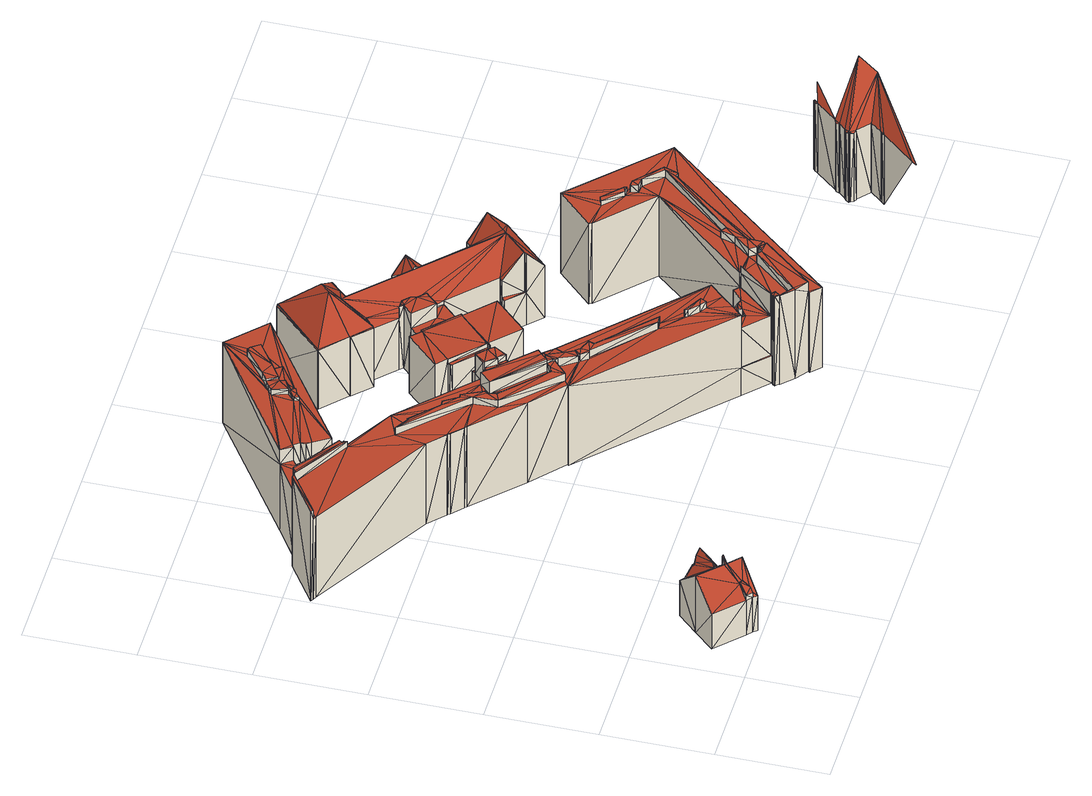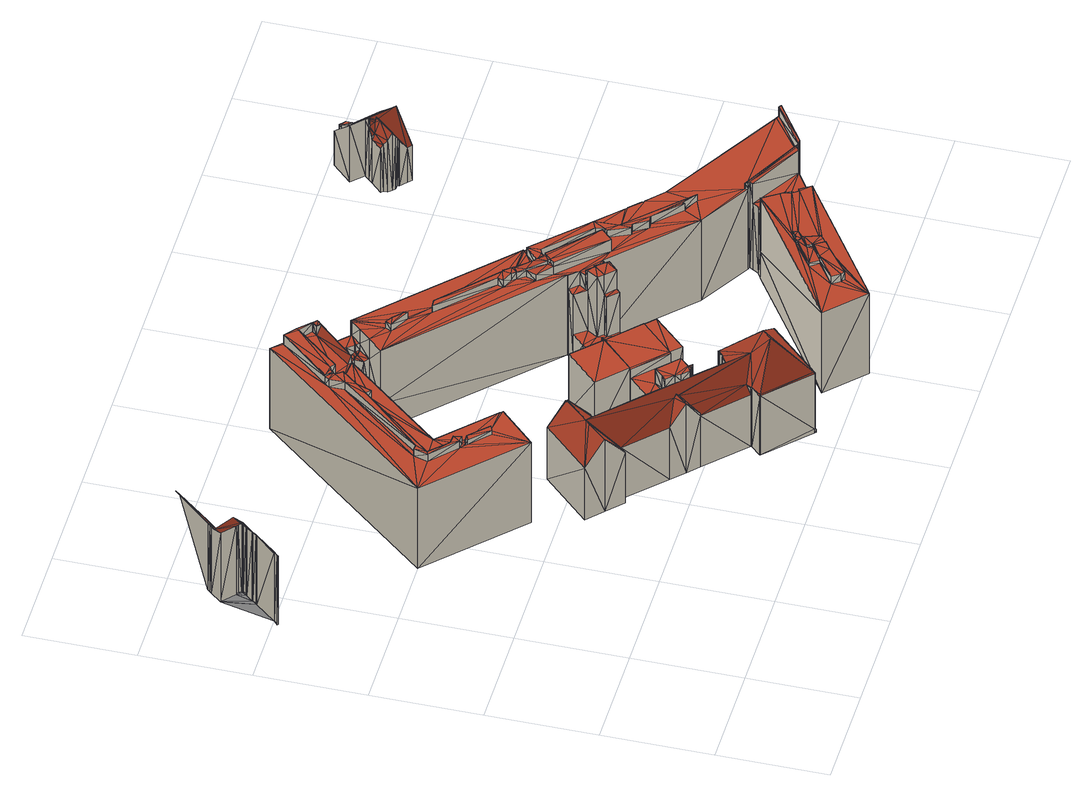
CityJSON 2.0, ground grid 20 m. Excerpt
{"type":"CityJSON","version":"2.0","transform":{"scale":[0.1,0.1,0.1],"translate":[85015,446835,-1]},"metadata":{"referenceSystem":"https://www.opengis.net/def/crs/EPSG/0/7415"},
"CityObjects":{
"building1":{"type":"Building","attributes":{"oorspronkelijk_bouwjaar":1923,"status":"Pand in gebruik","geconstateerd":false,"h_maaiveld":-0.177,"dak_type":"slanted","pw_datum":"2013-12-01","pw_actueel":"yes","pw_bron":"ahn3","reconstructie_methode":"tudelft3d-geoflow","versie_methode":"v21.03.1","kas_warenhuis":false,"ondergronds_type":"above ground","lod11_replace":false,"reconstruction_skipped":false},"geometry":[{"type":"Solid","lod":"2.2","boundaries":[[[[0,1,2]],[[3,2,4]],[[3,0,2]],[[5,6,7]],[[3,4,8]],[[3,8,6]],[[5,9,10]],[[11,12,6]],[[13,14,11]],[[10,11,6]],[[5,10,6]],[[14,15,16]],[[14,16,11]],[[16,12,11]],[[17,12,16]],[[18,3,6]],[[12,18,6]],[[19,0,3]],[[20,19,3]],[[21,3,18]],[[22,20,21]],[[21,20,3]],[[23,17,16]],[[24,23,16]],[[24,16,15]],[[25,24,15]],[[25,15,14]],[[26,25,14]],[[27,13,28]],[[28,13,11]],[[28,11,29]],[[29,11,10]],[[29,10,9]],[[30,29,9]],[[30,9,31]],[[31,9,5]],[[32,6,33]],[[33,6,8]],[[31,5,7]],[[34,31,7]],[[33,8,35]],[[35,8,4]],[[36,2,37]],[[37,2,1]],[[38,36,39]],[[40,38,39]],[[40,39,41]],[[42,40,41]],[[34,7,6]],[[43,34,32]],[[32,34,6]],[[43,32,44]],[[44,32,45]],[[44,45,46]],[[47,48,46]],[[37,1,0]],[[19,37,0]],[[49,31,50]],[[51,12,23]],[[23,12,17]],[[52,35,36]],[[38,52,36]],[[2,36,4]],[[36,35,4]],[[53,51,54]],[[49,50,55]],[[56,49,57]],[[57,49,55]],[[56,57,58]],[[57,55,59]],[[21,18,51]],[[53,21,51]],[[51,18,12]],[[22,21,48]],[[47,22,48]],[[42,41,60]],[[61,42,60]],[[61,60,52]],[[52,60,35]],[[26,14,27]],[[27,14,13]],[[39,19,41]],[[45,20,46]],[[60,41,20]],[[20,22,47]],[[20,47,46]],[[32,60,45]],[[33,60,32]],[[36,37,39]],[[35,60,33]],[[60,20,45]],[[41,19,20]],[[39,37,19]],[[61,52,40]],[[42,61,40]],[[40,52,38]],[[26,27,58]],[[49,28,29]],[[58,27,28]],[[49,29,31]],[[29,30,31]],[[58,28,49]],[[58,49,56]],[[55,50,44]],[[59,48,54]],[[46,55,44]],[[59,55,46]],[[31,34,43]],[[31,43,50]],[[44,50,43]],[[48,59,46]],[[21,54,48]],[[53,54,21]],[[57,59,58]],[[24,54,51]],[[58,59,54]],[[24,51,23]],[[25,54,24]],[[58,54,25]],[[58,25,26]]]],"semantics":{"surfaces":[{"type":"GroundSurface"},{"type":"WallSurface"},{"type":"RoofSurface"}],"values":[[0,0,0,0,0,0,0,0,0,0,0,0,0,0,0,0,0,1,1,1,1,1,1,1,1,1,1,1,1,1,1,1,1,1,1,1,1,1,1,1,1,1,1,1,1,1,1,1,1,1,1,1,1,1,1,1,1,1,1,1,1,1,1,1,1,1,1,1,1,1,1,1,1,1,1,1,1,1,1,1,1,2,2,2,2,2,2,2,2,2,2,2,2,2,2,2,2,2,2,2,2,2,2,2,2,2,2,2,2,2,2,2,2,2,2,2,2,2,2,2]]}}]},
"building2":{"type":"Building","attributes":{"oorspronkelijk_bouwjaar":2011,"status":"Pand in gebruik","geconstateerd":false,"h_maaiveld":-0.173,"dak_type":"multiple horizontal","pw_datum":"2013-12-01","pw_actueel":"yes","pw_bron":"ahn3","reconstructie_methode":"tudelft3d-geoflow","versie_methode":"v21.03.1","kas_warenhuis":false,"ondergronds_type":"above ground","lod11_replace":false,"reconstruction_skipped":false},"geometry":[{"type":"Solid","lod":"2.2","boundaries":[[[[62,63,64]],[[65,66,67]],[[68,65,67]],[[69,68,67]],[[70,63,71]],[[67,72,69]],[[73,74,75]],[[76,77,78]],[[75,79,80]],[[81,82,83]],[[84,80,79]],[[85,86,87]],[[81,88,89]],[[81,89,82]],[[90,91,92]],[[82,93,94]],[[95,87,86]],[[96,86,97]],[[98,96,97]],[[96,95,86]],[[99,83,94]],[[100,81,83]],[[101,81,100]],[[102,103,104]],[[105,106,107]],[[108,77,76]],[[68,77,109]],[[73,75,80]],[[90,80,84]],[[90,84,91]],[[85,90,92]],[[92,94,86]],[[85,92,86]],[[99,94,92]],[[83,82,94]],[[100,110,111]],[[101,100,112]],[[113,105,107]],[[113,107,114]],[[113,114,115]],[[114,116,115]],[[77,108,109]],[[110,106,105]],[[110,105,111]],[[117,70,65]],[[68,117,65]],[[100,111,118]],[[118,76,112]],[[100,118,112]],[[68,109,117]],[[108,76,118]],[[64,63,117]],[[119,62,64]],[[104,119,120]],[[103,119,104]],[[62,119,103]],[[63,70,117]],[[121,122,123]],[[123,122,100]],[[100,122,110]],[[124,125,126]],[[126,125,92]],[[92,125,99]],[[127,84,128]],[[129,127,128]],[[128,84,79]],[[130,131,132]],[[132,131,85]],[[85,131,90]],[[133,87,134]],[[134,87,95]],[[135,97,136]],[[136,97,86]],[[137,138,68]],[[137,68,69]],[[139,137,69]],[[140,71,141]],[[141,71,63]],[[142,120,143]],[[143,120,119]],[[144,64,145]],[[145,64,117]],[[146,118,147]],[[148,146,147]],[[147,118,111]],[[149,150,151]],[[151,150,66]],[[66,150,67]],[[152,153,137]],[[137,153,138]],[[138,153,154]],[[155,156,157]],[[158,155,157]],[[157,156,159]],[[160,76,161]],[[161,76,78]],[[162,163,164]],[[164,163,165]],[[156,77,68]],[[138,156,68]],[[166,115,167]],[[167,115,116]],[[168,169,170]],[[171,168,170]],[[172,173,174]],[[174,173,175]],[[164,165,172]],[[172,165,173]],[[173,165,176]],[[177,178,176]],[[165,177,176]],[[179,103,180]],[[180,103,102]],[[181,96,98]],[[182,181,98]],[[183,74,184]],[[184,74,73]],[[185,186,187]],[[187,186,188]],[[188,186,189]],[[190,105,191]],[[191,105,113]],[[192,190,189]],[[186,192,189]],[[190,192,105]],[[182,98,135]],[[193,182,135]],[[135,98,97]],[[193,135,194]],[[194,135,134]],[[194,134,181]],[[181,134,96]],[[96,134,95]],[[195,196,163]],[[162,195,163]],[[197,198,199]],[[199,198,200]],[[200,198,201]],[[202,203,204]],[[204,203,205]],[[178,206,207]],[[177,208,178]],[[178,208,206]],[[209,210,211]],[[211,210,212]],[[213,214,215]],[[215,214,216]],[[216,214,217]],[[218,219,217]],[[214,218,217]],[[220,221,222]],[[223,220,222]],[[222,221,224]],[[225,226,213]],[[213,226,214]],[[214,226,227]],[[223,222,225]],[[225,222,226]],[[184,73,210]],[[209,184,210]],[[210,73,80]],[[215,216,228]],[[228,216,229]],[[230,231,232]],[[233,234,235]],[[236,233,235]],[[139,69,72]],[[237,139,72]],[[238,149,239]],[[239,149,240]],[[240,149,150]],[[237,72,150]],[[238,237,149]],[[150,72,67]],[[149,237,150]],[[241,242,243]],[[243,242,244]],[[143,119,144]],[[245,143,144]],[[144,119,64]],[[245,144,246]],[[246,144,247]],[[246,248,249]],[[228,229,250]],[[250,229,251]],[[252,70,140]],[[140,70,71]],[[158,157,253]],[[253,157,254]],[[255,208,204]],[[256,255,204]],[[257,258,259]],[[259,258,260]],[[259,260,261]],[[262,259,261]],[[261,260,263]],[[264,265,266]],[[267,264,266]],[[262,261,264]],[[264,261,265]],[[261,263,268]],[[269,261,268]],[[269,268,270]],[[271,269,270]],[[272,273,274]],[[274,273,275]],[[276,277,278]],[[278,277,279]],[[178,207,280]],[[281,178,280]],[[282,283,284]],[[284,283,285]],[[286,287,288]],[[289,286,288]],[[290,109,108]],[[291,290,108]],[[161,78,156]],[[155,161,156]],[[156,78,77]],[[292,293,294]],[[294,293,295]],[[294,295,168]],[[195,294,196]],[[168,295,169]],[[196,294,168]],[[196,168,296]],[[296,168,236]],[[296,236,202]],[[202,236,203]],[[203,236,235]],[[297,298,299]],[[299,298,300]],[[106,300,107]],[[300,298,107]],[[301,82,302]],[[302,82,89]],[[303,81,304]],[[304,81,101]],[[305,306,307]],[[308,305,307]],[[141,63,309]],[[309,63,62]],[[310,112,160]],[[160,112,76]],[[304,101,310]],[[310,101,112]],[[157,159,154]],[[153,157,154]],[[239,240,152]],[[136,86,311]],[[311,86,94]],[[312,313,314]],[[315,312,314]],[[284,285,316]],[[316,285,317]],[[318,319,185]],[[185,319,186]],[[186,319,320]],[[321,322,318]],[[318,322,319]],[[147,111,105]],[[192,147,105]],[[323,324,325]],[[325,324,326]],[[326,324,327]],[[325,326,328]],[[329,325,328]],[[250,251,220]],[[220,251,221]],[[330,331,234]],[[233,330,234]],[[332,333,334]],[[335,332,334]],[[335,334,212]],[[212,334,336]],[[211,212,337]],[[337,212,338]],[[338,212,336]],[[253,254,339]],[[339,254,340]],[[340,254,341]],[[342,343,344]],[[342,345,346]],[[343,342,347]],[[347,342,348]],[[348,342,346]],[[349,350,351]],[[352,349,351]],[[123,100,353]],[[353,100,83]],[[252,65,70]],[[354,355,252]],[[252,355,65]],[[274,275,356]],[[356,275,357]],[[358,359,360]],[[361,358,360]],[[356,357,359]],[[358,356,359]],[[362,363,298]],[[298,363,107]],[[107,363,114]],[[364,365,297]],[[297,365,298]],[[365,366,367]],[[367,366,368]],[[187,188,365]],[[364,187,365]],[[365,188,366]],[[369,370,312]],[[312,370,313]],[[313,370,371]],[[309,62,179]],[[179,62,103]],[[372,373,374]],[[374,373,375]],[[315,314,372]],[[372,314,373]],[[354,252,282]],[[376,354,282]],[[282,252,283]],[[126,92,377]],[[378,126,377]],[[377,92,91]],[[379,380,381]],[[381,380,382]],[[381,382,322]],[[321,381,322]],[[383,384,385]],[[386,383,385]],[[243,244,384]],[[383,243,384]],[[353,83,125]],[[125,83,99]],[[387,388,389]],[[390,387,389]],[[391,392,350]],[[349,391,350]],[[347,348,324]],[[324,348,327]],[[393,394,323]],[[323,394,324]],[[145,117,290]],[[395,145,290]],[[290,117,109]],[[271,270,276]],[[276,270,277]],[[337,338,396]],[[397,337,396]],[[299,300,379]],[[379,300,398]],[[379,398,380]],[[399,400,331]],[[330,399,331]],[[171,170,401]],[[401,170,402]],[[395,290,286]],[[286,290,287]],[[248,246,152]],[[153,246,247]],[[152,246,153]],[[199,200,183]],[[183,200,74]],[[74,200,75]],[[403,104,142]],[[142,104,120]],[[180,102,403]],[[403,102,104]],[[404,405,406]],[[340,404,406]],[[394,407,404]],[[404,407,405]],[[289,288,408]],[[408,288,409]],[[394,409,407]],[[393,408,394]],[[394,408,409]],[[210,80,90]],[[131,210,90]],[[410,411,333]],[[332,410,333]],[[412,413,414]],[[415,416,412]],[[412,416,413]],[[129,128,416]],[[415,129,416]],[[416,128,417]],[[128,79,75]],[[200,128,75]],[[174,175,292]],[[292,175,293]],[[293,175,418]],[[281,280,418]],[[175,281,418]],[[308,307,242]],[[241,308,242]],[[419,420,421]],[[421,420,422]],[[423,424,419]],[[419,424,420]],[[361,360,272]],[[272,360,273]],[[425,426,427]],[[428,425,427]],[[429,430,305]],[[305,430,306]],[[428,427,430]],[[429,428,430]],[[431,432,433]],[[433,432,434]],[[435,436,431]],[[431,436,432]],[[401,402,437]],[[437,402,438]],[[437,438,435]],[[435,438,436]],[[374,375,439]],[[440,374,439]],[[256,204,205]],[[256,205,441]],[[441,205,442]],[[443,444,445]],[[445,444,446]],[[445,446,391]],[[391,446,392]],[[447,448,387]],[[387,448,388]],[[378,377,131]],[[130,378,131]],[[302,89,449]],[[449,89,88]],[[449,88,303]],[[303,88,81]],[[300,106,122]],[[122,106,110]],[[380,398,450]],[[450,398,451]],[[450,451,121]],[[121,451,122]],[[452,453,320]],[[319,452,320]],[[148,147,452]],[[452,147,453]],[[367,368,362]],[[362,368,363]],[[377,91,84]],[[127,377,84]],[[339,340,454]],[[454,340,291]],[[291,340,406]],[[397,396,455]],[[456,397,455]],[[456,455,198]],[[197,456,198]],[[416,417,201]],[[198,416,201]],[[457,458,341]],[[254,457,341]],[[459,460,457]],[[457,460,458]],[[329,328,460]],[[459,329,460]],[[461,462,443]],[[443,462,444]],[[352,351,463]],[[464,352,463]],[[278,279,465]],[[465,279,466]],[[467,468,469]],[[470,467,469]],[[311,94,471]],[[471,94,93]],[[471,93,301]],[[301,93,82]],[[222,224,257]],[[257,224,258]],[[472,473,227]],[[226,472,227]],[[267,266,473]],[[472,267,473]],[[465,466,218]],[[218,466,219]],[[390,389,474]],[[475,390,474]],[[476,477,447]],[[447,477,448]],[[475,474,476]],[[476,474,477]],[[386,385,478]],[[479,386,478]],[[479,478,480]],[[481,479,480]],[[376,282,369]],[[369,282,370]],[[481,480,371]],[[370,481,371]],[[454,291,146]],[[146,291,118]],[[118,291,108]],[[482,483,484]],[[484,483,485]],[[433,434,482]],[[482,434,483]],[[412,414,410]],[[410,414,411]],[[231,230,413]],[[413,230,414]],[[133,85,87]],[[486,132,133]],[[133,132,85]],[[486,133,487]],[[487,133,488]],[[487,488,125]],[[124,487,125]],[[440,439,149]],[[149,439,150]],[[151,66,65]],[[355,151,65]],[[470,469,489]],[[489,469,490]],[[489,490,400]],[[399,489,400]],[[441,442,461]],[[461,442,462]],[[208,463,206]],[[255,464,208]],[[208,464,463]],[[316,317,423]],[[423,317,424]],[[167,116,363]],[[363,116,114]],[[191,113,166]],[[166,113,115]],[[421,422,425]],[[425,422,426]],[[491,492,467]],[[467,492,468]],[[484,485,491]],[[491,485,492]],[[335,210,332]],[[377,127,415]],[[415,127,129]],[[415,412,410]],[[410,131,377]],[[415,410,377]],[[332,131,410]],[[212,210,335]],[[210,131,332]],[[193,194,181]],[[182,193,181]],[[154,159,156]],[[138,154,156]],[[137,139,239]],[[152,137,239]],[[139,238,239]],[[237,238,139]],[[262,267,472]],[[262,264,267]],[[472,226,222]],[[262,472,259]],[[472,222,257]],[[472,257,259]],[[176,175,173]],[[178,281,176]],[[176,281,175]],[[294,195,162]],[[172,162,164]],[[172,294,162]],[[292,294,172]],[[292,172,174]],[[196,296,163]],[[177,165,202]],[[204,208,177]],[[204,177,202]],[[202,165,296]],[[165,163,296]],[[248,240,249]],[[248,152,240]],[[379,381,321]],[[187,321,185]],[[379,297,299]],[[321,318,185]],[[364,321,187]],[[379,321,364]],[[379,364,297]],[[287,290,288]],[[405,291,406]],[[288,290,291]],[[288,407,409]],[[288,291,405]],[[288,405,407]],[[250,220,213]],[[225,220,223]],[[225,213,220]],[[213,228,250]],[[215,228,213]],[[151,355,149]],[[369,312,315]],[[376,369,315]],[[372,374,440]],[[149,355,440]],[[376,372,354]],[[376,315,372]],[[440,355,354]],[[372,440,354]],[[361,272,358]],[[358,274,356]],[[358,272,274]],[[179,180,357]],[[357,142,359]],[[422,309,426]],[[430,143,306]],[[420,309,422]],[[306,143,307]],[[424,317,420]],[[180,403,357]],[[430,359,143]],[[285,141,309]],[[317,285,420]],[[283,252,141]],[[314,313,373]],[[283,141,285]],[[385,245,246]],[[143,245,244]],[[252,140,141]],[[420,285,309]],[[426,309,179]],[[240,439,375]],[[427,359,430]],[[427,360,359]],[[143,244,242]],[[385,246,249]],[[249,240,375]],[[313,385,375]],[[150,439,240]],[[313,371,480]],[[373,313,375]],[[313,480,385]],[[480,478,385]],[[375,385,249]],[[384,245,385]],[[273,179,275]],[[244,245,384]],[[179,273,426]],[[307,143,242]],[[360,427,426]],[[273,360,426]],[[143,359,142]],[[357,403,142]],[[275,179,357]],[[367,362,298]],[[365,367,298]],[[370,479,481]],[[386,479,316]],[[421,425,305]],[[282,284,370]],[[383,316,241]],[[370,284,479]],[[284,316,479]],[[316,383,386]],[[423,241,316]],[[421,308,419]],[[425,428,429]],[[305,425,429]],[[241,243,383]],[[308,423,419]],[[305,308,421]],[[241,423,308]],[[324,394,347]],[[347,404,344]],[[347,394,404]],[[347,344,343]],[[227,218,214]],[[465,218,266]],[[465,265,278]],[[465,266,265]],[[266,218,227]],[[473,266,227]],[[276,265,269]],[[265,261,269]],[[278,265,276]],[[276,269,271]],[[414,230,232]],[[414,232,334]],[[414,334,333]],[[414,333,411]],[[417,128,201]],[[201,128,200]],[[122,451,300]],[[300,451,398]],[[320,453,192]],[[192,453,147]],[[320,192,186]],[[363,368,167]],[[366,188,368]],[[190,191,189]],[[368,188,166]],[[167,368,166]],[[188,189,191]],[[166,188,191]],[[209,211,337]],[[270,268,397]],[[397,268,337]],[[197,397,456]],[[270,279,277]],[[219,216,217]],[[258,209,260]],[[184,221,251]],[[184,251,229]],[[184,229,216]],[[184,216,183]],[[183,216,219]],[[279,219,466]],[[183,219,279]],[[183,279,199]],[[270,397,197]],[[199,279,270]],[[199,270,197]],[[268,263,260]],[[337,268,260]],[[337,260,209]],[[209,258,184]],[[224,221,184]],[[258,224,184]],[[345,458,460]],[[344,341,345]],[[345,341,458]],[[340,341,344]],[[340,344,404]],[[344,345,342]],[[346,328,327]],[[327,328,326]],[[346,327,348]],[[460,328,346]],[[460,346,345]],[[325,329,153]],[[157,329,459]],[[457,157,459]],[[325,153,286]],[[323,325,408]],[[157,457,254]],[[153,329,157]],[[247,145,153]],[[325,286,408]],[[145,247,144]],[[408,393,323]],[[286,153,145]],[[395,286,145]],[[408,286,289]],[[352,464,443]],[[256,441,255]],[[255,441,464]],[[441,461,443]],[[443,349,352]],[[441,443,464]],[[445,349,443]],[[349,445,391]],[[475,476,390]],[[390,447,387]],[[390,476,447]],[[231,413,416]],[[455,416,198]],[[396,336,232]],[[231,416,455]],[[232,231,455]],[[232,455,396]],[[336,396,338]],[[334,232,336]],[[486,487,126]],[[132,486,126]],[[126,487,124]],[[130,126,378]],[[132,126,130]],[[489,399,491]],[[433,399,431]],[[171,236,168]],[[233,236,171]],[[233,171,401]],[[233,401,330]],[[437,435,330]],[[401,437,330]],[[435,399,330]],[[431,399,435]],[[482,484,491]],[[433,482,399]],[[491,470,489]],[[482,491,399]],[[467,470,491]],[[302,449,303]],[[125,488,353]],[[136,488,133]],[[134,135,136]],[[134,136,133]],[[136,311,488]],[[121,123,450]],[[311,301,490]],[[471,301,311]],[[448,158,388]],[[302,303,301]],[[303,400,301]],[[446,155,477]],[[452,146,148]],[[234,203,235]],[[158,253,388]],[[253,339,388]],[[280,454,146]],[[353,492,485]],[[351,454,280]],[[380,450,382]],[[382,319,322]],[[450,123,382]],[[304,310,331]],[[382,452,319]],[[304,331,400]],[[382,123,452]],[[161,446,462]],[[490,353,488]],[[392,446,474]],[[155,446,161]],[[161,462,442]],[[462,446,444]],[[206,280,207]],[[161,442,205]],[[161,205,160]],[[205,203,234]],[[402,170,169]],[[160,205,234]],[[400,303,304]],[[160,234,310]],[[311,490,488]],[[331,310,234]],[[392,454,351]],[[490,301,400]],[[468,353,490]],[[469,468,490]],[[492,353,468]],[[353,485,293]],[[434,293,485]],[[483,434,485]],[[295,436,438]],[[293,432,295]],[[432,293,434]],[[293,123,353]],[[280,146,418]],[[436,295,432]],[[295,402,169]],[[295,438,402]],[[452,123,293]],[[418,452,293]],[[418,146,452]],[[351,206,463]],[[351,280,206]],[[392,351,350]],[[389,339,454]],[[446,477,474]],[[448,155,158]],[[339,389,388]],[[477,155,448]],[[454,392,389]],[[392,474,389]]]],"semantics":{"surfaces":[{"type":"GroundSurface"},{"type":"WallSurface"},{"type":"RoofSurface"}],"values":[[0,0,0,0,0,0,0,0,0,0,0,0,0,0,0,0,0,0,0,0,0,0,0,0,0,0,0,0,0,0,0,0,0,0,0,0,0,0,0,0,0,0,0,0,0,0,0,0,0,0,0,0,0,0,0,0,0,1,1,1,1,1,1,1,1,1,1,1,1,1,1,1,1,1,1,1,1,1,1,1,1,1,1,1,1,1,1,1,1,1,1,1,1,1,1,1,1,1,1,1,1,1,1,1,1,1,1,1,1,1,1,1,1,1,1,1,1,1,1,1,1,1,1,1,1,1,1,1,1,1,1,1,1,1,1,1,1,1,1,1,1,1,1,1,1,1,1,1,1,1,1,1,1,1,1,1,1,1,1,1,1,1,1,1,1,1,1,1,1,1,1,1,1,1,1,1,1,1,1,1,1,1,1,1,1,1,1,1,1,1,1,1,1,1,1,1,1,1,1,1,1,1,1,1,1,1,1,1,1,1,1,1,1,1,1,1,1,1,1,1,1,1,1,1,1,1,1,1,1,1,1,1,1,1,1,1,1,1,1,1,1,1,1,1,1,1,1,1,1,1,1,1,1,1,1,1,1,1,1,1,1,1,1,1,1,1,1,1,1,1,1,1,1,1,1,1,1,1,1,1,1,1,1,1,1,1,1,1,1,1,1,1,1,1,1,1,1,1,1,1,1,1,1,1,1,1,1,1,1,1,1,1,1,1,1,1,1,1,1,1,1,1,1,1,1,1,1,1,1,1,1,1,1,1,1,1,1,1,1,1,1,1,1,1,1,1,1,1,1,1,1,1,1,1,1,1,1,1,1,1,1,1,1,1,1,1,1,1,1,1,1,1,1,1,1,1,1,1,1,1,1,1,1,1,1,1,1,1,1,1,1,1,1,1,1,1,1,1,1,1,1,1,1,1,1,1,1,1,1,1,1,1,1,1,1,1,1,1,1,1,1,1,1,1,1,1,1,1,1,1,1,1,1,1,1,1,1,1,1,1,1,1,1,1,1,1,1,1,1,1,1,1,1,1,1,1,1,1,1,1,1,1,1,1,1,1,1,1,1,1,1,1,1,1,1,1,1,1,1,1,1,1,1,1,1,1,1,1,1,1,1,1,1,1,1,1,1,1,1,1,1,1,1,1,1,1,1,1,1,1,1,1,1,1,1,1,1,1,1,1,1,1,1,1,1,1,1,1,1,1,1,1,1,1,1,1,1,1,1,2,2,2,2,2,2,2,2,2,2,2,2,2,2,2,2,2,2,2,2,2,2,2,2,2,2,2,2,2,2,2,2,2,2,2,2,2,2,2,2,2,2,2,2,2,2,2,2,2,2,2,2,2,2,2,2,2,2,2,2,2,2,2,2,2,2,2,2,2,2,2,2,2,2,2,2,2,2,2,2,2,2,2,2,2,2,2,2,2,2,2,2,2,2,2,2,2,2,2,2,2,2,2,2,2,2,2,2,2,2,2,2,2,2,2,2,2,2,2,2,2,2,2,2,2,2,2,2,2,2,2,2,2,2,2,2,2,2,2,2,2,2,2,2,2,2,2,2,2,2,2,2,2,2,2,2,2,2,2,2,2,2,2,2,2,2,2,2,2,2,2,2,2,2,2,2,2,2,2,2,2,2,2,2,2,2,2,2,2,2,2,2,2,2,2,2,2,2,2,2,2,2,2,2,2,2,2,2,2,2,2,2,2,2,2,2,2,2,2,2,2,2,2,2,2,2,2,2,2,2,2,2,2,2,2,2,2,2,2,2,2,2,2,2,2,2,2,2,2,2,2,2,2,2,2,2,2,2,2,2,2,2,2,2,2,2,2,2,2,2,2,2,2,2,2,2,2,2,2,2,2,2,2,2,2,2,2,2,2,2,2,2,2,2,2,2,2,2,2,2,2,2,2,2,2,2,2,2,2,2,2,2,2,2,2,2,2,2,2,2,2]]}}]},
"building3":{"type":"Building","attributes":{"oorspronkelijk_bouwjaar":1923,"status":"Pand in gebruik","geconstateerd":false,"h_maaiveld":-0.268,"dak_type":"slanted","pw_datum":"2013-12-01","pw_actueel":"yes","pw_bron":"ahn3","reconstructie_methode":"tudelft3d-geoflow","versie_methode":"v21.03.1","kas_warenhuis":false,"ondergronds_type":"above ground","lod11_replace":false,"reconstruction_skipped":false},"geometry":[{"type":"Solid","lod":"2.2","boundaries":[[[[493,494,495]],[[496,497,498]],[[499,498,500]],[[501,496,498]],[[501,502,503]],[[504,505,506]],[[505,507,506]],[[504,506,499]],[[508,509,499]],[[509,498,499]],[[506,508,499]],[[510,502,509]],[[510,509,511]],[[502,498,509]],[[501,498,502]],[[512,503,513]],[[503,502,513]],[[514,515,503]],[[516,515,514]],[[517,518,519]],[[520,521,522]],[[520,523,524]],[[524,521,520]],[[521,524,525]],[[526,527,528]],[[529,527,526]],[[530,527,529]],[[526,531,529]],[[530,529,522]],[[532,522,533]],[[520,522,532]],[[524,534,525]],[[532,533,520]],[[521,530,522]],[[535,536,537]],[[536,530,521]],[[517,538,537]],[[517,519,538]],[[521,525,539]],[[535,530,536]],[[537,536,517]],[[540,541,519]],[[495,542,493]],[[494,543,544]],[[545,543,494]],[[541,493,546]],[[493,547,548]],[[493,548,546]],[[494,493,541]],[[541,540,545]],[[494,541,545]],[[540,519,518]],[[538,519,516]],[[515,501,503]],[[519,515,516]],[[549,550,551]],[[551,550,503]],[[503,550,514]],[[552,548,553]],[[553,548,547]],[[553,547,554]],[[554,547,493]],[[555,496,556]],[[556,496,501]],[[556,501,557]],[[558,556,557]],[[557,501,515]],[[559,510,560]],[[560,510,511]],[[561,500,562]],[[562,500,498]],[[563,564,561]],[[500,565,499]],[[561,564,565]],[[561,565,500]],[[566,497,555]],[[555,497,496]],[[567,512,568]],[[568,512,513]],[[569,523,520]],[[570,569,520]],[[571,572,573]],[[574,502,559]],[[575,574,559]],[[559,502,510]],[[576,505,577]],[[577,505,504]],[[578,542,579]],[[579,542,495]],[[560,511,580]],[[581,560,580]],[[580,511,509]],[[575,559,582]],[[582,559,583]],[[584,585,586]],[[587,584,586]],[[587,586,519]],[[587,519,541]],[[588,587,541]],[[589,590,591]],[[592,518,593]],[[594,592,593]],[[593,518,517]],[[595,552,596]],[[597,595,596]],[[579,495,494]],[[598,579,494]],[[599,600,601]],[[601,600,554]],[[597,596,599]],[[599,596,600]],[[598,494,602]],[[602,494,544]],[[603,604,605]],[[605,604,606]],[[607,608,609]],[[609,608,610]],[[611,524,569]],[[569,524,523]],[[612,507,576]],[[576,507,505]],[[577,504,499]],[[565,577,499]],[[582,583,563]],[[563,583,564]],[[580,509,613]],[[613,509,508]],[[581,580,564]],[[564,580,565]],[[614,533,532]],[[615,614,532]],[[615,532,616]],[[616,532,533]],[[572,617,618]],[[618,617,570]],[[619,611,617]],[[571,619,572]],[[572,619,617]],[[604,516,550]],[[550,516,514]],[[558,557,549]],[[549,557,550]],[[568,513,574]],[[574,513,502]],[[551,503,567]],[[567,503,512]],[[601,554,578]],[[578,554,542]],[[542,554,493]],[[620,621,622]],[[622,621,521]],[[521,621,536]],[[622,521,623]],[[623,521,539]],[[611,534,524]],[[619,624,611]],[[611,624,534]],[[588,541,625]],[[625,541,546]],[[552,546,548]],[[595,625,552]],[[552,625,546]],[[626,538,604]],[[603,626,604]],[[604,538,516]],[[627,628,626]],[[626,628,538]],[[538,628,537]],[[562,498,566]],[[566,498,497]],[[629,522,630]],[[630,522,529]],[[631,525,624]],[[624,525,534]],[[623,539,525]],[[631,623,525]],[[630,529,531]],[[632,630,531]],[[633,634,526]],[[632,531,526]],[[634,632,526]],[[633,526,635]],[[635,526,528]],[[636,527,637]],[[637,527,530]],[[635,528,636]],[[636,528,527]],[[637,530,638]],[[639,637,638]],[[638,530,535]],[[639,638,640]],[[621,620,641]],[[593,517,536]],[[621,593,536]],[[642,643,644]],[[644,643,645]],[[644,645,627]],[[627,645,628]],[[646,647,642]],[[642,647,643]],[[609,610,646]],[[646,610,647]],[[638,535,628]],[[628,535,537]],[[590,589,648]],[[649,540,518]],[[592,649,518]],[[616,533,522]],[[629,616,522]],[[650,506,612]],[[612,506,507]],[[613,508,650]],[[650,508,506]],[[618,570,614]],[[614,570,533]],[[533,570,520]],[[651,545,540]],[[649,651,540]],[[652,584,653]],[[654,652,653]],[[655,543,545]],[[651,655,545]],[[602,544,655]],[[655,544,543]],[[594,593,656]],[[557,515,586]],[[586,515,519]],[[654,653,657]],[[657,653,658]],[[657,658,608]],[[607,657,608]],[[584,606,585]],[[652,605,584]],[[584,605,606]],[[554,600,596]],[[553,596,552]],[[553,554,596]],[[633,636,637]],[[659,633,637]],[[635,636,633]],[[659,637,640]],[[660,633,659]],[[639,640,637]],[[659,641,622]],[[660,659,661]],[[641,620,622]],[[622,631,661]],[[659,622,661]],[[623,631,622]],[[605,652,657]],[[603,605,657]],[[657,652,654]],[[626,657,607]],[[646,626,609]],[[603,657,626]],[[627,626,644]],[[644,646,642]],[[626,607,609]],[[644,626,646]],[[613,565,580]],[[576,650,612]],[[576,577,650]],[[613,650,565]],[[650,577,565]],[[583,559,581]],[[564,583,581]],[[581,559,560]],[[617,611,569]],[[570,617,569]],[[550,557,606]],[[604,550,606]],[[585,606,586]],[[606,557,586]],[[597,625,595]],[[597,662,625]],[[571,573,619]],[[661,631,573]],[[573,631,624]],[[619,573,624]],[[599,578,662]],[[663,579,664]],[[662,578,579]],[[579,663,662]],[[599,662,597]],[[578,599,601]],[[579,598,664]],[[562,566,555]],[[562,555,556]],[[551,556,558]],[[549,551,558]],[[551,574,582]],[[568,551,567]],[[561,562,563]],[[574,575,582]],[[568,574,551]],[[582,563,562]],[[582,562,556]],[[551,582,556]],[[616,629,615]],[[633,629,630]],[[632,634,633]],[[632,633,630]],[[633,660,629]],[[660,615,629]],[[648,649,592]],[[590,648,592]],[[618,614,615]],[[573,615,660]],[[572,618,615]],[[573,660,661]],[[572,615,573]],[[602,655,598]],[[598,655,664]],[[664,655,663]],[[592,591,590]],[[594,656,592]],[[592,656,591]],[[593,621,641]],[[591,641,659]],[[656,593,641]],[[655,651,663]],[[656,641,591]],[[651,649,648]],[[663,651,662]],[[648,659,662]],[[651,648,662]],[[589,659,648]],[[591,659,589]],[[587,588,662]],[[628,645,643]],[[662,588,625]],[[659,610,608]],[[640,638,628]],[[643,640,628]],[[610,640,643]],[[610,643,647]],[[659,640,610]],[[662,659,608]],[[662,608,653]],[[587,653,584]],[[653,608,658]],[[662,653,587]]]],"semantics":{"surfaces":[{"type":"GroundSurface"},{"type":"WallSurface"},{"type":"RoofSurface"}],"values":[[0,0,0,0,0,0,0,0,0,0,0,0,0,0,0,0,0,0,0,0,0,0,0,0,0,0,0,0,0,0,0,0,0,0,0,0,0,0,0,0,0,0,0,0,0,0,0,0,0,0,0,0,0,0,0,1,1,1,1,1,1,1,1,1,1,1,1,1,1,1,1,1,1,1,1,1,1,1,1,1,1,1,1,1,1,1,1,1,1,1,1,1,1,1,1,1,1,1,1,1,1,1,1,1,1,1,1,1,1,1,1,1,1,1,1,1,1,1,1,1,1,1,1,1,1,1,1,1,1,1,1,1,1,1,1,1,1,1,1,1,1,1,1,1,1,1,1,1,1,1,1,1,1,1,1,1,1,1,1,1,1,1,1,1,1,1,1,1,1,1,1,1,1,1,1,1,1,1,1,1,1,1,1,1,1,1,1,1,1,1,1,1,1,1,1,1,1,1,1,1,1,1,1,1,1,1,1,1,1,1,1,1,1,1,1,1,1,1,1,1,1,1,1,1,1,1,1,1,1,1,1,1,1,1,2,2,2,2,2,2,2,2,2,2,2,2,2,2,2,2,2,2,2,2,2,2,2,2,2,2,2,2,2,2,2,2,2,2,2,2,2,2,2,2,2,2,2,2,2,2,2,2,2,2,2,2,2,2,2,2,2,2,2,2,2,2,2,2,2,2,2,2,2,2,2,2,2,2,2,2,2,2,2,2,2,2,2,2,2,2,2,2,2,2,2,2,2,2,2,2,2,2,2,2,2,2,2,2,2,2,2,2]]}}]},
"building4":{"type":"Building","attributes":{"oorspronkelijk_bouwjaar":1945,"status":"Pand in gebruik","geconstateerd":false,"h_maaiveld":0.002,"dak_type":"slanted","pw_datum":"2013-12-01","pw_actueel":"yes","pw_bron":"ahn3","reconstructie_methode":"tudelft3d-geoflow","versie_methode":"v21.03.1","kas_warenhuis":false,"ondergronds_type":"above ground","lod11_replace":false,"reconstruction_skipped":false},"geometry":[{"type":"MultiSurface","lod":"2.2","boundaries":[[[665,666,667]],[[668,667,669]],[[665,670,666]],[[670,671,666]],[[671,672,666]],[[665,673,670]],[[670,672,671]],[[673,672,670]],[[674,675,676]],[[677,678,679]],[[668,665,667]],[[680,677,679]],[[676,675,681]],[[681,674,676]],[[674,682,675]],[[680,679,682]],[[678,682,679]],[[681,675,683]],[[684,682,674]],[[684,680,682]],[[683,675,682]],[[681,684,674]],[[677,685,678]],[[680,685,677]],[[686,682,678]],[[680,684,685]],[[685,686,678]],[[681,683,687]],[[688,683,682]],[[689,684,681]],[[690,681,687]],[[688,687,683]],[[690,689,681]],[[682,686,691]],[[684,692,685]],[[685,693,686]],[[688,682,691]],[[690,687,688]],[[689,690,688]],[[694,693,685]],[[692,694,685]],[[691,686,693]],[[673,695,672]],[[694,691,693]],[[692,691,694]],[[689,688,696]],[[688,691,697]],[[692,698,691]],[[695,699,672]],[[700,689,696]],[[696,688,697]],[[698,697,691]],[[700,696,699]],[[701,702,697]],[[695,700,699]],[[698,701,697]],[[701,703,702]],[[702,704,697]],[[698,703,701]],[[668,673,665]],[[703,704,702]],[[705,696,697]],[[699,696,705]],[[704,705,697]],[[698,706,703]],[[703,705,704]],[[689,668,684]],[[707,705,703]],[[706,707,703]],[[706,705,707]],[[684,708,692]],[[668,695,673]],[[700,668,689]],[[708,698,692]],[[668,700,695]],[[699,705,709]],[[706,710,705]],[[708,706,698]],[[684,668,708]],[[710,709,705]],[[711,710,706]],[[710,712,709]],[[712,713,709]],[[712,710,713]],[[713,714,709]],[[709,714,715]],[[710,716,713]],[[713,717,714]],[[718,717,713]],[[716,718,713]],[[715,714,717]],[[718,715,717]],[[716,715,718]]],"semantics":{"surfaces":[{"type":"WallSurface"},{"type":"RoofSurface"},{"type":"GroundSurface"}],"values":[0,1,0,0,2,1,0,0,0,0,1,0,0,1,0,0,2,0,0,0,2,1,0,1,2,1,0,0,2,1,0,2,1,2,1,0,2,0,0,0,1,2,0,0,0,0,2,0,0,0,2,0,0,0,0,0,0,2,1,1,0,2,2,2,1,0,1,0,1,0,1,1,1,1,1,2,0,1,1,0,1,0,0,1,0,2,1,0,0,1,2,0,0]}}]}
},
"vertices":[
[156,45,8],[121,9,8],[115,16,8],[134,66,8],[105,25,8],[133,138,8],[90,108,8],[125,145,8],[56,72,8],[144,127,8],[143,126,8],[145,124,8],[149,82,8],[153,124,8],[158,119,8],[164,113,8],[165,105,8],[168,102,8],[141,74,8],[156,45,134],[134,66,134],[141,74,124],[141,74,145],[168,102,105],[165,105,113],[164,113,122],[158,119,136],[153,124,124],[145,124,115],[143,126,110],[144,127,110],[133,138,86],[90,108,135],[56,72,86],[125,145,86],[105,25,85],[115,16,85],[121,9,85],[115,16,96],[122,22,94],[122,22,102],[125,36,106],[125,36,110],[90,108,136],[130,69,135],[130,69,134],[131,69,134],[138,75,144],[138,75,124],[122,85,130],[122,85,129],[149,82,105],[105,25,96],[149,82,113],[143,85,115],[125,83,128],[125,83,136],[125,83,134],[131,90,135],[129,81,127],[120,40,106],[120,40,110],
[1071,400,8],[791,71,8],[791,214,8],[752,108,8],[731,129,8],[732,130,8],[731,143,8],[727,139,8],[775,91,8],[773,88,8],[725,136,8],[404,1009,8],[472,944,8],[217,772,8],[446,422,8],[688,185,8],[444,420,8],[216,771,8],[165,848,8],[297,563,8],[274,586,8],[297,690,8],[206,765,8],[99,804,8],[15,747,8],[92,804,8],[296,563,8],[276,582,8],[106,809,8],[200,754,8],[196,748,8],[272,586,8],[241,615,8],[90,804,8],[82,805,8],[9,750,8],[5,753,8],[200,746,8],[436,556,8],[300,559,8],[847,490,8],[911,555,8],[851,486,8],[498,521,8],[450,571,8],[467,588,8],[750,253,8],[781,223,8],[439,559,8],[487,509,8],[385,476,8],[520,543,8],[473,595,8],[529,553,8],[479,601,8],[791,213,8],[486,507,8],[945,394,8],[850,485,8],[439,559,187],[439,559,156],[436,556,187],[200,746,200],[200,746,187],[196,748,200],[206,765,156],[216,771,67],[216,771,156],[106,809,207],[106,809,156],[99,804,207],[92,804,187],[90,804,187],[9,750,187],[15,747,187],[731,143,207],[731,143,69],[727,139,208],[773,88,187],[791,71,187],[850,485,187],[945,394,187],[791,214,156],[791,213,156],[486,507,187],[487,509,156],[487,509,187],[732,130,207],[732,130,187],[731,129,207],[733,145,207],[733,145,156],[733,145,69],[688,185,187],[688,185,69],[690,187,156],[690,187,187],[690,187,68],[446,422,187],[444,420,187],[474,468,213],[474,468,210],[485,473,213],[485,473,210],[529,553,67],[479,601,67],[470,465,204],[470,465,187],[463,457,187],[463,457,204],[482,477,213],[482,477,204],[490,485,213],[490,485,204],[485,473,203],[507,442,204],[507,442,200],[911,555,187],[847,490,187],[82,805,208],[5,753,208],[472,944,187],[404,1009,187],[482,542,200],[482,542,157],[494,561,200],[494,561,67],[482,542,67],[498,521,67],[520,543,67],[498,521,156],[9,750,208],[90,804,207],[470,465,213],[470,465,210],[197,801,187],[197,801,142],[217,772,187],[217,772,67],[197,801,67],[486,449,207],[486,449,187],[506,420,201],[506,420,187],[517,428,187],[507,442,187],[517,428,201],[165,848,187],[165,848,156],[179,828,187],[179,828,156],[352,910,204],[352,910,194],[397,941,204],[397,941,187],[352,910,187],[363,894,194],[363,894,187],[330,921,204],[330,921,187],[314,910,200],[314,910,204],[314,910,187],[325,892,204],[325,892,200],[325,892,194],[386,956,204],[386,956,187],[178,806,141],[178,806,142],[175,811,141],[454,429,204],[454,429,187],[481,454,187],[481,454,204],[725,136,208],[732,130,208],[739,139,207],[739,139,187],[878,260,204],[878,260,187],[869,267,204],[869,267,187],[791,214,187],[792,213,187],[792,213,156],[792,213,203],[797,209,187],[380,960,204],[380,960,187],[775,91,187],[707,205,187],[707,205,156],[517,428,203],[506,420,203],[303,903,200],[303,903,187],[296,897,199],[296,897,187],[306,870,195],[306,870,199],[306,870,187],[307,867,199],[307,867,195],[325,880,194],[325,880,199],[291,857,187],[291,857,195],[294,848,187],[294,848,195],[942,453,197],[942,453,187],[908,486,197],[908,486,187],[302,854,195],[302,854,187],[314,859,195],[314,859,187],[514,461,187],[514,461,201],[854,184,204],[854,184,187],[860,191,204],[860,191,187],[760,203,156],[760,203,67],[750,207,67],[750,207,156],[781,223,67],[750,253,68],[410,564,214],[410,564,187],[390,543,214],[390,543,187],[481,454,208],[467,588,200],[467,588,157],[450,571,200],[450,571,156],[274,586,187],[276,582,187],[297,563,187],[300,559,187],[962,428,203],[962,428,187],[994,396,187],[994,396,203],[1071,400,187],[385,476,187],[241,615,187],[843,195,207],[843,195,187],[839,189,187],[839,189,207],[860,219,204],[860,219,187],[480,538,200],[480,538,187],[480,538,156],[468,551,200],[468,551,187],[738,203,156],[738,203,152],[739,196,156],[739,196,127],[738,203,131],[724,186,130],[724,186,156],[361,521,203],[361,521,187],[154,810,156],[154,810,129],[168,820,141],[168,820,156],[179,828,141],[183,830,187],[183,830,141],[726,227,187],[726,227,142],[707,205,141],[722,204,141],[722,204,142],[721,205,141],[720,204,141],[722,204,140],[737,205,150],[737,205,133],[540,401,203],[540,401,187],[544,411,187],[544,411,203],[297,690,187],[775,91,208],[752,108,207],[898,482,197],[898,482,187],[931,449,197],[931,449,187],[943,449,187],[943,449,197],[473,595,156],[473,595,67],[485,571,200],[485,571,157],[485,571,67],[490,577,156],[490,577,67],[843,194,207],[843,194,204],[843,194,187],[832,187,207],[832,187,187],[824,193,207],[824,193,187],[854,184,207],[200,754,156],[200,754,200],[452,568,200],[452,568,187],[466,549,200],[466,549,187],[860,240,204],[860,240,187],[835,210,187],[835,210,204],[692,246,202],[692,246,187],[697,257,187],[697,257,202],[635,312,202],[635,312,187],[748,207,156],[748,207,155],[781,223,156],[191,819,142],[191,819,187],[452,568,156],[359,564,203],[359,564,187],[453,453,204],[453,453,187],[851,486,187],[735,219,142],[735,219,67],[726,227,67],[748,207,67],[749,206,156],[749,206,67],[161,799,156],[161,799,127],[166,800,156],[166,800,142],[166,800,130],[180,791,156],[180,791,142],[180,791,67],[490,485,187],[993,373,203],[993,373,187],[1001,399,203],[1001,399,187],[984,374,203],[984,374,187],[954,443,203],[954,443,187],[943,443,187],[943,443,203],[945,429,203],[945,429,187],[378,548,203],[378,548,187],[360,586,203],[360,586,187],[374,543,203],[374,543,187],[377,527,203],[377,527,187],[756,112,187],[756,112,207],[508,418,203],[508,418,187],[521,405,203],[521,405,187],[621,311,202],[621,311,187],[680,254,202],[680,254,187],[296,563,187],[440,558,187],[440,558,156],[472,525,187],[472,525,156],[750,253,187],[191,810,142],[191,810,187],[712,200,156],[712,200,141],[714,198,156],[714,198,141],[518,404,203],[518,404,187],[523,420,187],[523,420,203],[314,862,195],[314,862,187],[279,657,203],[279,657,187],[278,654,187],[278,654,203],[272,586,187],[321,889,200],[321,889,194],[661,276,187],[661,276,202],[663,270,202],[663,270,187],[844,198,187],[844,198,204],[843,196,187],[843,196,204],[353,585,203],[353,585,187],[336,611,203],[336,611,187],[92,804,207],[201,741,199],[201,741,187],[251,671,202],[251,671,187],[326,610,203],[326,610,187],
[771,579,7],[852,667,7],[881,640,7],[679,605,7],[621,545,7],[572,593,7],[566,589,7],[567,588,7],[629,653,7],[516,648,7],[573,707,7],[530,553,7],[475,605,7],[499,620,7],[491,622,7],[509,630,7],[513,640,7],[515,647,7],[511,643,7],[555,725,7],[498,665,7],[576,710,7],[632,655,7],[598,733,7],[703,794,7],[723,775,7],[670,695,7],[568,958,7],[631,864,7],[523,820,7],[570,960,7],[571,958,7],[647,883,7],[556,788,7],[561,791,7],[557,788,7],[523,818,7],[566,797,7],[555,787,7],[478,863,7],[477,863,7],[648,884,7],[567,797,7],[631,863,7],[608,756,7],[614,750,7],[649,883,7],[746,752,7],[750,619,7],[797,553,7],[816,687,7],[823,695,7],[815,686,7],[749,618,7],[740,609,7],[744,613,7],[576,710,134],[576,710,113],[573,707,134],[744,613,84],[740,609,80],[771,579,79],[679,605,134],[629,653,134],[632,655,113],[632,655,134],[515,647,125],[511,643,125],[567,588,134],[572,593,134],[566,589,134],[566,589,125],[566,589,67],[621,545,134],[555,725,134],[498,665,134],[570,960,14],[568,958,14],[570,957,142],[570,957,140],[570,956,142],[516,648,134],[515,647,134],[475,605,67],[530,553,67],[797,553,123],[881,640,122],[513,640,67],[513,640,125],[571,594,134],[571,594,125],[648,714,119],[648,714,113],[670,695,113],[670,695,121],[750,619,121],[701,752,154],[701,752,160],[697,756,154],[723,775,161],[703,794,122],[703,794,127],[744,613,121],[771,582,80],[771,582,169],[852,667,169],[772,581,167],[772,581,80],[771,579,167],[823,695,121],[598,733,147],[598,733,113],[634,698,146],[634,698,113],[638,744,147],[638,744,133],[625,756,147],[625,756,133],[571,958,15],[491,622,67],[509,630,67],[477,863,139],[478,863,140],[477,863,138],[570,957,15],[568,958,138],[571,958,139],[631,863,137],[631,863,122],[631,864,139],[649,883,139],[648,884,139],[749,618,121],[614,750,147],[608,756,147],[608,756,122],[523,820,139],[523,818,138],[647,883,141],[555,787,138],[556,788,140],[556,788,139],[557,788,139],[561,791,139],[566,797,139],[567,797,122],[567,797,138],[578,806,137],[623,853,136],[616,757,147],[616,757,128],[615,756,147],[615,756,127],[617,756,147],[617,756,128],[705,749,154],[746,752,122],[499,620,67],[815,686,122],[648,714,146],[655,721,129],[655,721,146],[816,687,121],[699,776,138],[641,734,146],[641,734,129],[580,849,169],[555,865,202],[572,882,202],[812,624,168],[813,625,168],[819,631,168],
[1213,73,165],[1213,73,10],[1160,11,164],[1298,107,225],[1154,3,165],[1216,78,163],[1216,78,10],[1220,81,10],[1220,81,165],[1204,130,164],[1204,130,10],[1204,130,163],[1203,132,164],[1203,132,10],[1204,132,10],[1204,132,165],[1207,125,161],[1205,132,10],[1207,125,10],[1205,132,166],[1206,137,162],[1206,137,10],[1212,122,10],[1213,123,10],[1213,123,164],[1212,122,163],[1211,140,10],[1211,140,165],[1211,141,10],[1211,141,164],[1238,102,165],[1237,102,10],[1222,153,10],[1222,153,165],[1238,102,10],[1237,102,164],[1222,154,164],[1222,154,10],[1224,159,162],[1224,159,10],[1229,162,10],[1229,162,165],[1229,162,164],[1296,139,257],[1262,201,10],[1262,201,165],[1291,210,187],[1262,201,164],[1265,206,162],[1265,206,10],[1270,209,10],[1270,209,165],[1269,210,10],[1269,210,164]
]}
